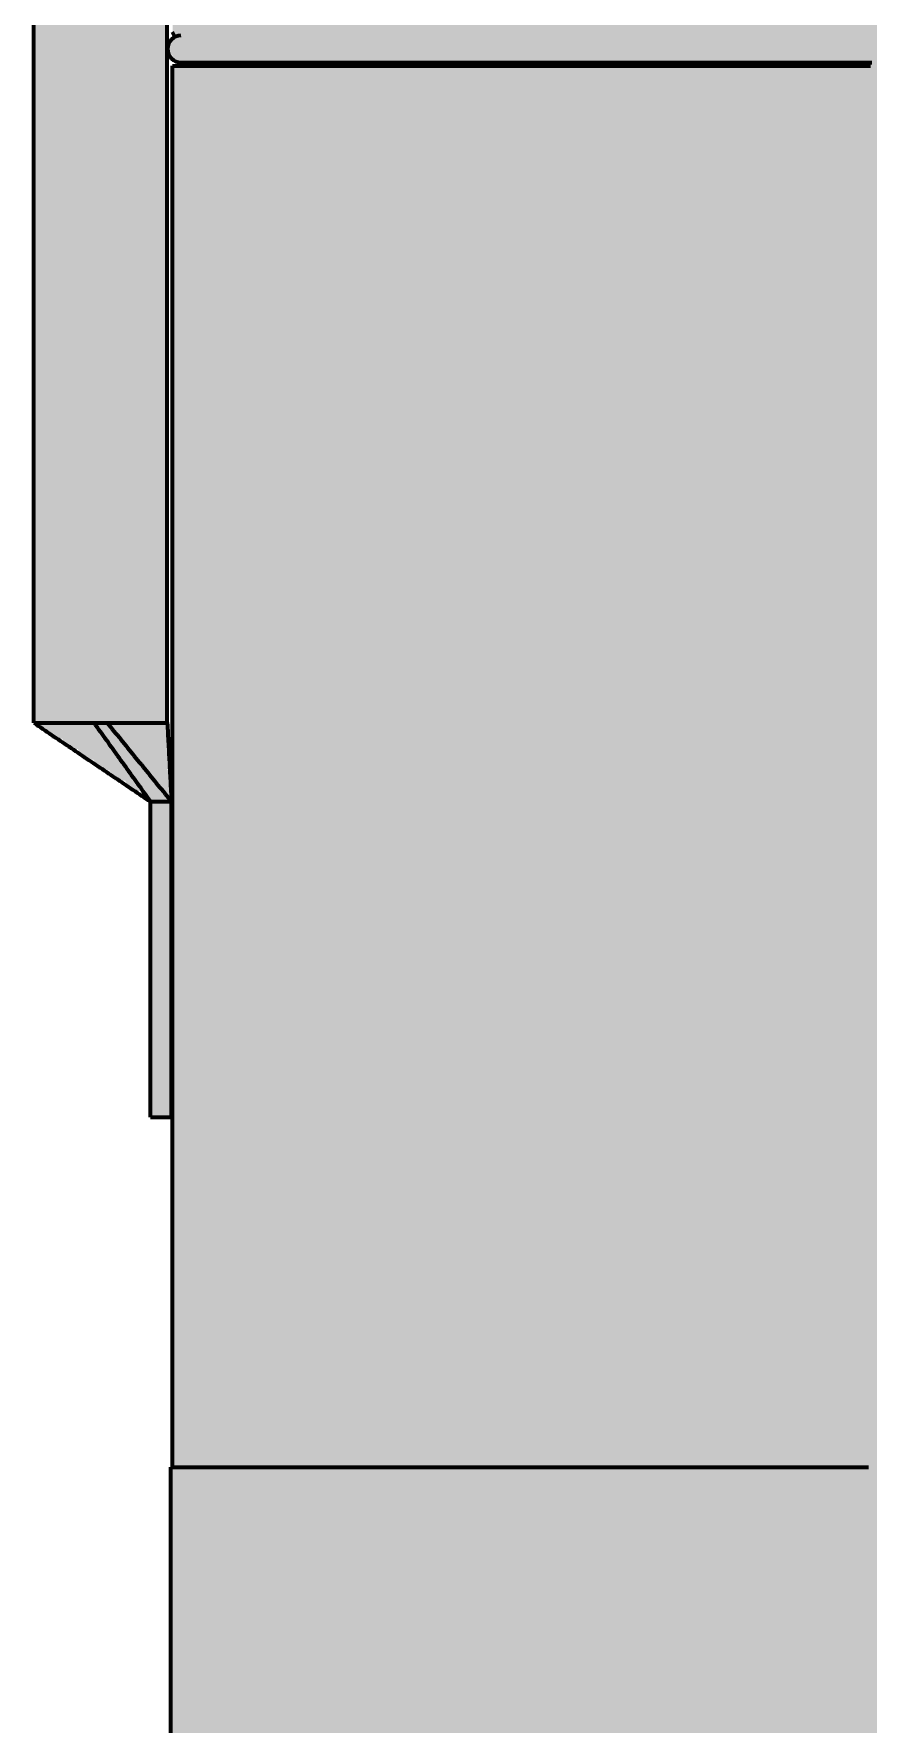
# Model space of a CAD drawing. Header units: millimetres. Extents: x 0 to 2382, y 0 to 420.
# Drawn here: x 2159.36 to 2175.24, y 274.95 to 307.11 of the extents above; entities that cross this region are included whole.
import ezdxf

# ---------------------------------------------------------------- set-up
doc = ezdxf.new("R2010")
doc.units = ezdxf.units.MM
doc.layers.add('01-VISIBLE', color=7, linetype='CONTINUOUS', lineweight=70)
doc.layers.add('13-GRAFICA', color=30, linetype='CONTINUOUS', lineweight=18)

msp = doc.modelspace()

# ---------------------------------------------------------------- hatches: boundary and pattern name
at = {"layer": '13-GRAFICA', "true_color": 0xb21820}
h = msp.add_hatch(color=7, dxfattribs=at)
h.dxf.hatch_style = 1
h.paths.add_polyline_path([(2159.4, 293.9), (2159.4, 335.8), (2159.5, 335.8), (2159.5, 336.5), (2159.6, 336.5), (2159.6, 337.3), (2159.7, 337.3), (2159.7, 337.6), (2159.8, 337.6), (2159.9, 338.1), (2160, 338.1), (2160, 338.3), (2160.1, 338.3), (2160.1, 338.6), (2160.2, 338.6), (2160.2, 338.8), (2160.3, 338.8), (2160.3, 339), (2160.4, 339), (2160.5, 339.5), (2160.6, 339.5), (2160.7, 339.8), (2161, 340), (2161, 340.2), (2161.2, 340.3), (2161.2, 340.5), (2161.5, 340.7), (2161.5, 340.9), (2161.7, 341), (2161.7, 341.2), (2161.8, 341.2), (2162.1, 341.6), (2162.3, 341.6), (2162.9, 342.3), (2163.1, 342.3), (2163.6, 342.9), (2164.2, 343.1), (2164.3, 343.3), (2164.5, 343.3), (2164.5, 343.4), (2164.7, 343.4), (2164.7, 343.5), (2165.3, 343.7), (2165.4, 343.9), (2165.6, 343.9), (2165.6, 344), (2165.8, 344), (2165.8, 344.1), (2166.2, 344.1), (2166.2, 344.2), (2166.5, 344.2), (2166.5, 344.3), (2166.8, 344.3), (2166.8, 344.4), (2167.1, 344.4), (2167.1, 344.5), (2167.5, 344.5), (2167.5, 344.6), (2167.8, 344.6), (2167.8, 344.7), (2168.1, 344.7), (2168.1, 344.8), (2169.1, 344.8), (2169.1, 344.9), (2170.1, 344.9), (2170.1, 345), (2185.9, 345), (2185.9, 344.9), (2187.9, 344.8), (2187.9, 344.7), (2188.2, 344.7), (2188.2, 344.6), (2188.5, 344.6), (2188.5, 344.5), (2188.9, 344.5), (2188.9, 344.4), (2189.2, 344.4), (2189.2, 344.3), (2189.5, 344.3), (2189.5, 344.2), (2189.8, 344.2), (2189.8, 344.1), (2190.2, 344.1), (2190.2, 344), (2190.6, 343.9), (2190.7, 343.7), (2190.9, 343.7), (2190.9, 343.6), (2191.1, 343.6), (2191.1, 343.5), (2191.7, 343.3), (2191.8, 343.1), (2192.4, 342.9), (2192.9, 342.3), (2193.1, 342.3), (2193.7, 341.6), (2193.9, 341.6), (2193.9, 341.5), (2194.3, 341.2), (2194.3, 341), (2194.5, 340.9), (2194.5, 340.7), (2194.8, 340.5), (2194.8, 340.3), (2195, 340.2), (2195, 340), (2195.1, 340), (2195.1, 339.9), (2195.3, 339.8), (2195.3, 339.6), (2195.5, 339.5), (2195.6, 339), (2195.7, 339), (2195.7, 338.8), (2195.8, 338.8), (2195.8, 338.6), (2195.9, 338.6), (2195.9, 338.3), (2196, 338.3), (2196.1, 337.8), (2196.2, 337.8), (2196.3, 337.3), (2196.4, 337.3), (2196.4, 336.5), (2196.5, 336.5), (2196.5, 335.8), (2196.6, 335.8), (2196.6, 293.9), (2196.4, 293.9), (2196.3, 293.7), (2196.1, 293.7), (2196, 293.5), (2195.8, 293.5), (2195.7, 293.3), (2195.5, 293.3), (2195.4, 293.1), (2195.2, 293.1), (2195.1, 292.9), (2194.9, 292.9), (2194.8, 292.7), (2194.6, 292.7), (2194.6, 292.6), (2194.4, 292.5), (2194.4, 286.5), (2194, 286.5), (2194, 293.1), (2194.1, 293.1), (2194.1, 335.5), (2194, 335.5), (2193.9, 336.8), (2193.8, 336.8), (2193.8, 337), (2193.7, 337), (2193.7, 337.3), (2193.6, 337.3), (2193.6, 337.5), (2193.5, 337.5), (2193.5, 337.8), (2193.4, 337.8), (2193.2, 338.4), (2193, 338.5), (2193, 338.7), (2192.9, 338.7), (2192.9, 338.8), (2192.7, 338.9), (2192.7, 339.1), (2192.4, 339.3), (2192.4, 339.5), (2192.3, 339.5), (2191.8, 340.1), (2191.6, 340.1), (2191.1, 340.7), (2190.9, 340.7), (2190.8, 340.9), (2190.6, 340.9), (2190.6, 341), (2190, 341.2), (2189.9, 341.4), (2189.7, 341.4), (2189.7, 341.5), (2189.5, 341.5), (2189.5, 341.6), (2189.3, 341.6), (2189.3, 341.7), (2189.1, 341.7), (2189.1, 341.8), (2188.7, 341.8), (2188.7, 341.9), (2188.4, 341.9), (2188.4, 342), (2188.1, 342), (2188.1, 342.1), (2187.7, 342.1), (2187.7, 342.2), (2187.4, 342.2), (2187.4, 342.3), (2185.5, 342.4), (2185.5, 342.5), (2170.5, 342.5), (2170.5, 342.4), (2168.6, 342.3), (2168.6, 342.2), (2167.9, 342.1), (2167.9, 342), (2167.6, 342), (2167.6, 341.9), (2167.3, 341.9), (2167.3, 341.8), (2166.9, 341.8), (2166.9, 341.7), (2166.7, 341.7), (2166.7, 341.6), (2166.1, 341.4), (2166, 341.2), (2165.8, 341.2), (2165.8, 341.1), (2165.2, 340.9), (2165.2, 340.8), (2164.9, 340.7), (2164.4, 340.1), (2164.2, 340.1), (2164.2, 340), (2163.6, 339.5), (2163.6, 339.3), (2163.3, 339.1), (2163.3, 338.9), (2163, 338.7), (2163, 338.5), (2162.8, 338.4), (2162.8, 338.2), (2162.7, 338.2), (2162.7, 338), (2162.6, 338), (2162.6, 337.8), (2162.5, 337.8), (2162.5, 337.5), (2162.4, 337.5), (2162.4, 337.3), (2162.3, 337.3), (2162.3, 337), (2162.2, 337), (2162.2, 336.8), (2162.1, 336.8), (2162, 335.5), (2161.9, 335.5), (2161.9, 293.1), (2162, 293.1), (2162, 286.5), (2161.6, 286.5), (2161.6, 292.5), (2161.5, 292.5), (2161.4, 292.7), (2161.2, 292.7), (2161.1, 292.9), (2160.9, 292.9), (2160.8, 293.1), (2160.6, 293.1), (2160.5, 293.3), (2160.3, 293.3), (2160.2, 293.5), (2160, 293.5), (2159.9, 293.7), (2159.7, 293.7), (2159.6, 293.9)])
h = msp.add_hatch(color=7, dxfattribs=at)
h.dxf.hatch_style = 1
h.paths.add_polyline_path([(2162.1, 307.5), (2162.2, 307.5), (2162.2, 307.8), (2162.3, 307.8), (2162.3, 308), (2162.4, 308), (2162.4, 308.3), (2162.5, 308.3), (2162.5, 308.5), (2162.6, 308.5), (2162.6, 308.8), (2162.7, 308.8), (2162.7, 309.1), (2162.8, 309.1), (2162.8, 309.3), (2162.9, 309.3), (2162.9, 309.6), (2163, 309.6), (2163.1, 310), (2163.3, 310.1), (2163.3, 310.3), (2163.5, 310.4), (2163.5, 310.6), (2163.7, 310.7), (2163.7, 310.9), (2163.9, 311), (2163.9, 311.2), (2164.1, 311.3), (2164.1, 311.5), (2164.3, 311.6), (2164.3, 311.8), (2164.5, 311.9), (2164.5, 312.1), (2164.8, 312.2), (2165, 312.5), (2165.2, 312.5), (2165.5, 312.9), (2165.7, 312.9), (2166, 313.3), (2166.2, 313.3), (2166.4, 313.6), (2166.6, 313.6), (2166.9, 314), (2167.1, 314), (2167.4, 314.4), (2167.6, 314.4), (2167.6, 314.5), (2167.8, 314.5), (2167.8, 314.6), (2168.1, 314.6), (2168.1, 314.7), (2168.3, 314.7), (2168.3, 314.8), (2168.6, 314.8), (2168.6, 314.9), (2168.8, 314.9), (2168.8, 315), (2169.1, 315), (2169.1, 315.1), (2169.3, 315.1), (2169.3, 315.2), (2169.6, 315.2), (2169.6, 315.3), (2169.8, 315.3), (2169.8, 315.4), (2170.1, 315.4), (2170.1, 315.5), (2170.3, 315.5), (2170.3, 315.6), (2170.6, 315.6), (2170.6, 315.7), (2171.1, 315.8), (2171.1, 315.9), (2171.3, 315.9), (2171.3, 316), (2171.6, 316), (2171.6, 316.1), (2171.8, 316.1), (2171.8, 316.2), (2172.5, 316.3), (2172.5, 316.4), (2173, 316.4), (2173, 316.5), (2174.1, 316.5), (2174.1, 316.6), (2175.2, 316.6), (2175.2, 316.5), (2177.7, 316.5), (2177.7, 316.6), (2181.6, 316.5), (2181.6, 316.6), (2182.4, 316.6), (2182.4, 316.5), (2182.5, 316.5), (2182.5, 316.6), (2182.7, 316.6), (2182.7, 316.5), (2183.1, 316.5), (2183.1, 316.4), (2184.1, 316.3), (2184.1, 316.2), (2184.4, 316.2), (2184.4, 316.1), (2184.7, 316.1), (2184.7, 316), (2185.1, 316), (2185.1, 315.9), (2185.4, 315.9), (2185.4, 315.8), (2186.3, 315.6), (2186.3, 315.5), (2186.5, 315.5), (2186.5, 315.4), (2186.8, 315.4), (2186.8, 315.3), (2187, 315.3), (2187, 315.2), (2187.2, 315.2), (2187.2, 315.1), (2187.4, 315.1), (2187.4, 315), (2187.6, 315), (2187.6, 314.9), (2187.9, 314.9), (2187.9, 314.8), (2188.1, 314.8), (2188.1, 314.7), (2188.3, 314.7), (2188.3, 314.6), (2188.9, 314.4), (2189, 314.2), (2189.2, 314.2), (2189.3, 314), (2189.7, 313.9), (2189.8, 313.7), (2190, 313.7), (2190.1, 313.5), (2190.3, 313.5), (2190.5, 313.2), (2190.7, 313.2), (2191.5, 312.3), (2191.7, 312.3), (2191.7, 312.2), (2192, 312), (2192, 311.8), (2192.4, 311.5), (2192.4, 311.3), (2192.7, 311.1), (2192.7, 310.9), (2192.9, 310.8), (2193, 310.4), (2193.2, 310.3), (2193.2, 310.1), (2193.3, 310.1), (2193.3, 309.9), (2193.4, 309.9), (2193.4, 309.7), (2193.5, 309.7), (2193.5, 309.4), (2193.6, 309.4), (2193.8, 308.5), (2193.9, 308.5), (2194, 307), (2162, 307), (2162, 307.3), (2162.1, 307.3)])
h = msp.add_hatch(color=7, dxfattribs=at)
h.dxf.hatch_style = 1
h.paths.add_polyline_path([(2194, 306.6), (2162, 306.6), (2162, 306.7), (2161.9, 306.7), (2161.9, 307), (2194.1, 307), (2194.1, 306.7), (2194, 306.7)])
h = msp.add_hatch(color=7, dxfattribs=at)
h.dxf.hatch_style = 1
h.paths.add_polyline_path([(2162.1, 306.5), (2162.1, 279.8), (2162.1, 259.2), (2162.1, 258.9), (2162.1, 253.4), (2162.1, 248.1), (2162, 248.1), (2162, 306.5)])
h = msp.add_hatch(color=7, dxfattribs=at)
h.dxf.hatch_style = 1
h.paths.add_polyline_path([(2162.4, 306.5), (2162.4, 279.8), (2162.1, 279.8), (2162.1, 306.5)])
h = msp.add_hatch(color=7, dxfattribs=at)
h.dxf.hatch_style = 1
h.paths.add_polyline_path([(2193.7, 306.6), (2193.7, 306.5), (2162.3, 306.5), (2162.3, 306.6)])
h = msp.add_hatch(color=7, dxfattribs=at)
h.dxf.hatch_style = 1
h.paths.add_polyline_path([(2162.5, 306.5), (2162.5, 279.8), (2162.4, 279.8), (2162.4, 306.5)])
h = msp.add_hatch(color=7, dxfattribs=at)
h.dxf.hatch_style = 1
h.paths.add_polyline_path([(2169.5, 306.5), (2169.5, 279.8), (2162.5, 279.8), (2162.5, 306.5)])
h = msp.add_hatch(color=7, dxfattribs=at)
h.dxf.hatch_style = 1
h.paths.add_polyline_path([(2186.5, 306.5), (2186.5, 279.8), (2178.2, 279.8), (2178.2, 306.4), (2177.8, 306.4), (2177.8, 279.8), (2169.5, 279.8), (2169.5, 306.5)])
at = {"layer": '13-GRAFICA', "true_color": 0xffffff}
h = msp.add_hatch(color=7, dxfattribs=at)
h.dxf.hatch_style = 1
h.paths.add_polyline_path([(2162.1, 259.2), (2162.1, 279.8), (2193.9, 279.8), (2193.9, 259.2)])
at = {"layer": '13-GRAFICA', "true_color": 0xc81e2d}
h = msp.add_hatch(color=7, dxfattribs=at)
h.dxf.hatch_style = 1
h.paths.add_polyline_path([(2164.961, 279.629), (2164.961, 279.345), (2164.73, 279.345), (2164.508, 279.345), (2164.293, 279.345), (2164.087, 279.345), (2163.89, 279.345), (2163.701, 279.345), (2163.521, 279.345), (2163.35, 279.345), (2163.188, 279.345), (2163.035, 279.345), (2162.891, 279.345), (2162.757, 279.345), (2162.631, 279.345), (2162.516, 279.345), (2162.41, 279.345), (2162.313, 279.345), (2162.226, 279.345), (2162.149, 279.345), (2162.1, 279.345), (2162.1, 279.8), (2164.961, 279.8)])
h = msp.add_hatch(color=7, dxfattribs=at)
h.dxf.hatch_style = 1
h.paths.add_polyline_path([(2191.039, 279.55), (2191.039, 279.188), (2191.039, 278.826), (2191.039, 278.464), (2191.039, 278.101), (2191.039, 277.739), (2191.039, 277.377), (2191.039, 277.015), (2190.8, 277.015), (2190.553, 277.015), (2190.298, 277.015), (2190.036, 277.015), (2189.767, 277.015), (2189.49, 277.015), (2189.206, 277.015), (2188.916, 277.015), (2188.618, 277.015), (2188.314, 277.015), (2188.004, 277.015), (2187.687, 277.015), (2187.365, 277.015), (2187.037, 277.015), (2186.703, 277.015), (2186.364, 277.015), (2186.02, 277.015), (2185.671, 277.015), (2185.317, 277.015), (2184.958, 277.015), (2184.596, 277.015), (2184.229, 277.015), (2183.859, 277.015), (2183.484, 277.015), (2183.107, 277.015), (2182.726, 277.015), (2182.343, 277.015), (2181.956, 277.015), (2181.568, 277.015), (2181.177, 277.015), (2180.784, 277.015), (2180.39, 277.015), (2179.994, 277.015), (2179.596, 277.015), (2179.198, 277.015), (2178.799, 277.015), (2178.4, 277.015), (2178, 277.015), (2177.6, 277.015), (2177.201, 277.015), (2176.802, 277.015), (2176.404, 277.015), (2176.006, 277.015), (2175.61, 277.015), (2175.216, 277.015), (2174.823, 277.015), (2174.432, 277.015), (2174.044, 277.015), (2173.657, 277.015), (2173.274, 277.015), (2172.893, 277.015), (2172.516, 277.015), (2172.141, 277.015), (2171.771, 277.015), (2171.404, 277.015), (2171.042, 277.015), (2170.683, 277.015), (2170.329, 277.015), (2169.98, 277.015), (2169.636, 277.015), (2169.297, 277.015), (2168.963, 277.015), (2168.635, 277.015), (2168.313, 277.015), (2167.996, 277.015), (2167.686, 277.015), (2167.382, 277.015), (2167.084, 277.015), (2166.794, 277.015), (2166.51, 277.015), (2166.233, 277.015), (2165.964, 277.015), (2165.702, 277.015), (2165.447, 277.015), (2165.2, 277.015), (2164.961, 277.015), (2164.961, 277.377), (2164.961, 277.739), (2164.961, 278.101), (2164.961, 278.464), (2164.961, 278.826), (2164.961, 279.188), (2164.961, 279.55), (2164.961, 279.8), (2191.039, 279.8)])
at = {"layer": '13-GRAFICA', "true_color": 0xffd200}
h = msp.add_hatch(color=7, dxfattribs=at)
h.dxf.hatch_style = 1
h.paths.add_polyline_path([(2190.8, 276.287), (2190.553, 276.287), (2190.298, 276.287), (2190.036, 276.287), (2189.767, 276.287), (2189.49, 276.287), (2189.206, 276.287), (2188.916, 276.287), (2188.618, 276.287), (2188.314, 276.287), (2188.004, 276.287), (2187.687, 276.287), (2187.365, 276.287), (2187.037, 276.287), (2186.703, 276.287), (2186.364, 276.287), (2186.02, 276.287), (2185.671, 276.287), (2185.317, 276.287), (2184.958, 276.287), (2184.596, 276.287), (2184.229, 276.287), (2183.859, 276.287), (2183.484, 276.287), (2183.107, 276.287), (2182.726, 276.287), (2182.343, 276.287), (2181.956, 276.287), (2181.568, 276.287), (2181.177, 276.287), (2180.784, 276.287), (2180.39, 276.287), (2179.994, 276.287), (2179.596, 276.287), (2179.198, 276.287), (2178.799, 276.287), (2178.4, 276.287), (2178, 276.287), (2177.6, 276.287), (2177.201, 276.287), (2176.802, 276.287), (2176.404, 276.287), (2176.006, 276.287), (2175.61, 276.287), (2175.216, 276.287), (2174.823, 276.287), (2174.432, 276.287), (2174.044, 276.287), (2173.657, 276.287), (2173.274, 276.287), (2172.893, 276.287), (2172.516, 276.287), (2172.141, 276.287), (2171.771, 276.287), (2171.404, 276.287), (2171.042, 276.287), (2170.683, 276.287), (2170.329, 276.287), (2169.98, 276.287), (2169.636, 276.287), (2169.297, 276.287), (2168.963, 276.287), (2168.635, 276.287), (2168.313, 276.287), (2167.996, 276.287), (2167.686, 276.287), (2167.382, 276.287), (2167.084, 276.287), (2166.794, 276.287), (2166.51, 276.287), (2166.233, 276.287), (2165.964, 276.287), (2165.702, 276.287), (2165.447, 276.287), (2165.2, 276.287), (2164.961, 276.287), (2164.961, 276.651), (2164.961, 277.015), (2165.2, 277.015), (2165.447, 277.015), (2165.702, 277.015), (2165.964, 277.015), (2166.233, 277.015), (2166.51, 277.015), (2166.794, 277.015), (2167.084, 277.015), (2167.382, 277.015), (2167.686, 277.015), (2167.996, 277.015), (2168.313, 277.015), (2168.635, 277.015), (2168.963, 277.015), (2169.297, 277.015), (2169.636, 277.015), (2169.98, 277.015), (2170.329, 277.015), (2170.683, 277.015), (2171.042, 277.015), (2171.404, 277.015), (2171.771, 277.015), (2172.141, 277.015), (2172.516, 277.015), (2172.893, 277.015), (2173.274, 277.015), (2173.657, 277.015), (2174.044, 277.015), (2174.432, 277.015), (2174.823, 277.015), (2175.216, 277.015), (2175.61, 277.015), (2176.006, 277.015), (2176.404, 277.015), (2176.802, 277.015), (2177.201, 277.015), (2177.6, 277.015), (2178, 277.015), (2178.4, 277.015), (2178.799, 277.015), (2179.198, 277.015), (2179.596, 277.015), (2179.994, 277.015), (2180.39, 277.015), (2180.784, 277.015), (2181.177, 277.015), (2181.568, 277.015), (2181.956, 277.015), (2182.343, 277.015), (2182.726, 277.015), (2183.107, 277.015), (2183.484, 277.015), (2183.859, 277.015), (2184.229, 277.015), (2184.596, 277.015), (2184.958, 277.015), (2185.317, 277.015), (2185.671, 277.015), (2186.02, 277.015), (2186.364, 277.015), (2186.703, 277.015), (2187.037, 277.015), (2187.365, 277.015), (2187.687, 277.015), (2188.004, 277.015), (2188.314, 277.015), (2188.618, 277.015), (2188.916, 277.015), (2189.206, 277.015), (2189.49, 277.015), (2189.767, 277.015), (2190.036, 277.015), (2190.298, 277.015), (2190.553, 277.015), (2190.8, 277.015), (2191.039, 277.015), (2191.039, 276.651), (2191.039, 276.287)])

# ---------------------------------------------------------------- linework, layer by layer
at = {"layer": '01-VISIBLE'}
for p, q in [((2159.36, 294), (2159.36, 325.462)), ((2161.9, 294), (2161.9, 325.462)), ((2162.046, 307.049), (2162, 307.14)), ((2162, 279.84), (2162, 306.5)), ((2162.32, 306.5), (2162.288, 306.564)), ((2161.58, 292.5), (2161.98, 292.5)), ((2161.58, 286.5), (2161.58, 292.5)), ((2161.98, 286.5), (2161.98, 292.5)), ((2161.58, 286.5), (2161.98, 286.5)), ((2161.97, 259.16), (2161.97, 279.84))]:
    msp.add_line(p, q, dxfattribs=at)
for points in [[(2162.16, 307.076), (2162.11, 307.071), (2162.062, 307.057), (2162.018, 307.033), (2161.979, 307.001), (2161.947, 306.962), (2161.923, 306.918), (2161.909, 306.87), (2161.904, 306.82)], [(2161.904, 306.82), (2161.909, 306.77), (2161.923, 306.722), (2161.947, 306.678), (2161.979, 306.639), (2162.018, 306.607), (2162.062, 306.583), (2162.11, 306.569), (2162.16, 306.564)], [(2162, 306.5), (2162.08, 306.5), (2162.16, 306.5), (2162.24, 306.5), (2162.32, 306.5), (2162.4, 306.5), (2162.48, 306.5), (2162.56, 306.5), (2162.64, 306.5), (2162.72, 306.5), (2162.8, 306.5), (2162.88, 306.5), (2162.96, 306.5), (2163.04, 306.5), (2163.12, 306.5), (2163.2, 306.5), (2163.28, 306.5), (2163.36, 306.5), (2163.44, 306.5), (2163.52, 306.5), (2163.6, 306.5), (2163.68, 306.5), (2163.76, 306.5), (2163.84, 306.5), (2163.92, 306.5), (2164, 306.5), (2164.08, 306.5), (2164.16, 306.5), (2164.24, 306.5), (2164.32, 306.5), (2164.4, 306.5), (2164.48, 306.5), (2164.56, 306.5), (2164.64, 306.5), (2164.72, 306.5), (2164.8, 306.5), (2164.88, 306.5), (2164.96, 306.5), (2165.04, 306.5), (2165.12, 306.5), (2165.2, 306.5), (2165.28, 306.5), (2165.36, 306.5), (2165.44, 306.5), (2165.52, 306.5), (2165.6, 306.5), (2165.68, 306.5), (2165.76, 306.5), (2165.84, 306.5), (2165.92, 306.5), (2166, 306.5), (2166.08, 306.5), (2166.16, 306.5), (2166.24, 306.5), (2166.32, 306.5), (2166.4, 306.5), (2166.48, 306.5), (2166.56, 306.5), (2166.64, 306.5), (2166.72, 306.5), (2166.8, 306.5), (2166.88, 306.5), (2166.96, 306.5), (2167.04, 306.5), (2167.12, 306.5), (2167.2, 306.5), (2167.28, 306.5), (2167.36, 306.5), (2167.44, 306.5), (2167.52, 306.5), (2167.6, 306.5), (2167.68, 306.5), (2167.76, 306.5), (2167.84, 306.5), (2167.92, 306.5), (2168, 306.5), (2168.08, 306.5), (2168.16, 306.5), (2168.24, 306.5), (2168.32, 306.5), (2168.4, 306.5), (2168.48, 306.5), (2168.56, 306.5), (2168.64, 306.5), (2168.72, 306.5), (2168.8, 306.5), (2168.88, 306.5), (2168.96, 306.5), (2169.04, 306.5), (2169.12, 306.5), (2169.2, 306.5), (2169.28, 306.5), (2169.36, 306.5), (2169.44, 306.5), (2169.52, 306.5), (2169.6, 306.5), (2169.68, 306.5), (2169.76, 306.5), (2169.84, 306.5), (2169.92, 306.5), (2170, 306.5), (2170.08, 306.5), (2170.16, 306.5), (2170.24, 306.5), (2170.32, 306.5), (2170.4, 306.5), (2170.48, 306.5), (2170.56, 306.5), (2170.64, 306.5), (2170.72, 306.5), (2170.8, 306.5), (2170.88, 306.5), (2170.96, 306.5), (2171.04, 306.5), (2171.12, 306.5), (2171.2, 306.5), (2171.28, 306.5), (2171.36, 306.5), (2171.44, 306.5), (2171.52, 306.5), (2171.6, 306.5), (2171.68, 306.5), (2171.76, 306.5), (2171.84, 306.5), (2171.92, 306.5), (2172, 306.5), (2172.08, 306.5), (2172.16, 306.5), (2172.24, 306.5), (2172.32, 306.5), (2172.4, 306.5), (2172.48, 306.5), (2172.56, 306.5), (2172.64, 306.5), (2172.72, 306.5), (2172.8, 306.5), (2172.88, 306.5), (2172.96, 306.5), (2173.04, 306.5), (2173.12, 306.5), (2173.2, 306.5), (2173.28, 306.5), (2173.36, 306.5), (2173.44, 306.5), (2173.52, 306.5), (2173.6, 306.5), (2173.68, 306.5), (2173.76, 306.5), (2173.84, 306.5), (2173.92, 306.5), (2174, 306.5), (2174.08, 306.5), (2174.16, 306.5), (2174.24, 306.5), (2174.32, 306.5), (2174.4, 306.5), (2174.48, 306.5), (2174.56, 306.5), (2174.64, 306.5), (2174.72, 306.5), (2174.8, 306.5), (2174.88, 306.5), (2174.96, 306.5), (2175.04, 306.5), (2175.12, 306.5), (2175.2, 306.5), (2175.28, 306.5)], [(2162.16, 306.564), (2162.239, 306.564), (2162.318, 306.564), (2162.398, 306.564), (2162.477, 306.564), (2162.556, 306.564), (2162.635, 306.564), (2162.714, 306.564), (2162.794, 306.564), (2162.873, 306.564), (2162.952, 306.564), (2163.031, 306.564), (2163.11, 306.564), (2163.19, 306.564), (2163.269, 306.564), (2163.348, 306.564), (2163.427, 306.564), (2163.506, 306.564), (2163.586, 306.564), (2163.665, 306.564), (2163.744, 306.564), (2163.823, 306.564), (2163.902, 306.564), (2163.982, 306.564), (2164.061, 306.564), (2164.14, 306.564), (2164.219, 306.564), (2164.298, 306.564), (2164.378, 306.564), (2164.457, 306.564), (2164.536, 306.564), (2164.615, 306.564), (2164.694, 306.564), (2164.774, 306.564), (2164.853, 306.564), (2164.932, 306.564), (2165.011, 306.564), (2165.09, 306.564), (2165.17, 306.564), (2165.249, 306.564), (2165.328, 306.564), (2165.407, 306.564), (2165.486, 306.564), (2165.566, 306.564), (2165.645, 306.564), (2165.724, 306.564), (2165.803, 306.564), (2165.882, 306.564), (2165.962, 306.564), (2166.041, 306.564), (2166.12, 306.564), (2166.199, 306.564), (2166.278, 306.564), (2166.358, 306.564), (2166.437, 306.564), (2166.516, 306.564), (2166.595, 306.564), (2166.674, 306.564), (2166.754, 306.564), (2166.833, 306.564), (2166.912, 306.564), (2166.991, 306.564), (2167.07, 306.564), (2167.15, 306.564), (2167.229, 306.564), (2167.308, 306.564), (2167.387, 306.564), (2167.466, 306.564), (2167.546, 306.564), (2167.625, 306.564), (2167.704, 306.564), (2167.783, 306.564), (2167.862, 306.564), (2167.942, 306.564), (2168.021, 306.564), (2168.1, 306.564), (2168.179, 306.564), (2168.258, 306.564), (2168.338, 306.564), (2168.417, 306.564), (2168.496, 306.564), (2168.575, 306.564), (2168.654, 306.564), (2168.734, 306.564), (2168.813, 306.564), (2168.892, 306.564), (2168.971, 306.564), (2169.05, 306.564), (2169.13, 306.564), (2169.209, 306.564), (2169.288, 306.564), (2169.367, 306.564), (2169.446, 306.564), (2169.526, 306.564), (2169.605, 306.564), (2169.684, 306.564), (2169.763, 306.564), (2169.842, 306.564), (2169.922, 306.564), (2170.001, 306.564), (2170.08, 306.564), (2170.159, 306.564), (2170.238, 306.564), (2170.318, 306.564), (2170.397, 306.564), (2170.476, 306.564), (2170.555, 306.564), (2170.634, 306.564), (2170.714, 306.564), (2170.793, 306.564), (2170.872, 306.564), (2170.951, 306.564), (2171.03, 306.564), (2171.11, 306.564), (2171.189, 306.564), (2171.268, 306.564), (2171.347, 306.564), (2171.426, 306.564), (2171.506, 306.564), (2171.585, 306.564), (2171.664, 306.564), (2171.743, 306.564), (2171.822, 306.564), (2171.902, 306.564), (2171.981, 306.564), (2172.06, 306.564), (2172.139, 306.564), (2172.218, 306.564), (2172.298, 306.564), (2172.377, 306.564), (2172.456, 306.564), (2172.535, 306.564), (2172.614, 306.564), (2172.694, 306.564), (2172.773, 306.564), (2172.852, 306.564), (2172.931, 306.564), (2173.01, 306.564), (2173.09, 306.564), (2173.169, 306.564), (2173.248, 306.564), (2173.327, 306.564), (2173.406, 306.564), (2173.486, 306.564), (2173.565, 306.564), (2173.644, 306.564), (2173.723, 306.564), (2173.802, 306.564), (2173.882, 306.564), (2173.961, 306.564), (2174.04, 306.564), (2174.119, 306.564), (2174.198, 306.564), (2174.278, 306.564), (2174.357, 306.564), (2174.436, 306.564), (2174.515, 306.564), (2174.594, 306.564), (2174.674, 306.564), (2174.753, 306.564), (2174.832, 306.564), (2174.911, 306.564), (2174.99, 306.564), (2175.07, 306.564), (2175.149, 306.564), (2175.228, 306.564), (2175.307, 306.564)], [(2159.36, 294), (2159.412, 294), (2159.464, 294), (2159.516, 294), (2159.568, 294), (2159.62, 294), (2159.672, 294), (2159.724, 294), (2159.776, 294), (2159.828, 294), (2159.88, 294), (2159.932, 294), (2159.984, 294), (2160.036, 294), (2160.088, 294), (2160.14, 294), (2160.192, 294), (2160.244, 294), (2160.296, 294), (2160.348, 294), (2160.4, 294), (2160.452, 294), (2160.504, 294)], [(2159.36, 294), (2159.402, 293.972), (2159.444, 293.943), (2159.486, 293.915), (2159.528, 293.887), (2159.569, 293.858), (2159.611, 293.83), (2159.653, 293.802), (2159.695, 293.774), (2159.737, 293.745), (2159.779, 293.717), (2159.821, 293.689), (2159.863, 293.66), (2159.905, 293.632), (2159.946, 293.604), (2159.988, 293.575), (2160.03, 293.547), (2160.072, 293.519), (2160.114, 293.491), (2160.156, 293.462), (2160.198, 293.434), (2160.24, 293.406), (2160.282, 293.377), (2160.323, 293.349), (2160.365, 293.321), (2160.407, 293.292), (2160.449, 293.264), (2160.491, 293.236), (2160.533, 293.208), (2160.575, 293.179), (2160.617, 293.151), (2160.658, 293.123), (2160.7, 293.094), (2160.742, 293.066), (2160.784, 293.038), (2160.826, 293.009), (2160.868, 292.981), (2160.91, 292.953), (2160.952, 292.925), (2160.994, 292.896), (2161.035, 292.868), (2161.077, 292.84), (2161.119, 292.811), (2161.161, 292.783), (2161.203, 292.755), (2161.245, 292.726), (2161.287, 292.698), (2161.329, 292.67), (2161.371, 292.642), (2161.412, 292.613), (2161.454, 292.585), (2161.496, 292.557), (2161.538, 292.528), (2161.58, 292.5)], [(2160.504, 294), (2160.546, 294), (2160.588, 294), (2160.63, 294), (2160.672, 294), (2160.714, 294), (2160.756, 294)], [(2160.504, 294), (2160.534, 293.958), (2160.563, 293.917), (2160.593, 293.875), (2160.623, 293.833), (2160.653, 293.792), (2160.683, 293.75), (2160.713, 293.708), (2160.743, 293.667), (2160.773, 293.625), (2160.803, 293.583), (2160.833, 293.542), (2160.862, 293.5), (2160.892, 293.458), (2160.922, 293.417), (2160.952, 293.375), (2160.982, 293.333), (2161.012, 293.292), (2161.042, 293.25), (2161.072, 293.208), (2161.102, 293.167), (2161.132, 293.125), (2161.161, 293.083), (2161.191, 293.042), (2161.221, 293), (2161.251, 292.958), (2161.281, 292.917), (2161.311, 292.875), (2161.341, 292.833), (2161.371, 292.792), (2161.401, 292.75), (2161.431, 292.708), (2161.46, 292.667), (2161.49, 292.625), (2161.52, 292.583), (2161.55, 292.542), (2161.58, 292.5)], [(2160.756, 294), (2160.808, 294), (2160.86, 294), (2160.912, 294), (2160.964, 294), (2161.016, 294), (2161.068, 294), (2161.12, 294), (2161.172, 294), (2161.224, 294), (2161.276, 294), (2161.328, 294), (2161.38, 294), (2161.432, 294), (2161.484, 294), (2161.536, 294), (2161.588, 294), (2161.64, 294), (2161.692, 294), (2161.744, 294), (2161.796, 294), (2161.848, 294), (2161.9, 294)], [(2160.756, 294), (2160.789, 293.961), (2160.821, 293.921), (2160.853, 293.882), (2160.885, 293.842), (2160.917, 293.803), (2160.95, 293.763), (2160.982, 293.724), (2161.014, 293.684), (2161.046, 293.645), (2161.078, 293.605), (2161.111, 293.566), (2161.143, 293.526), (2161.175, 293.487), (2161.207, 293.447), (2161.239, 293.408), (2161.272, 293.368), (2161.304, 293.329), (2161.336, 293.289), (2161.368, 293.25), (2161.4, 293.211), (2161.433, 293.171), (2161.465, 293.132), (2161.497, 293.092), (2161.529, 293.053), (2161.561, 293.013), (2161.594, 292.974), (2161.626, 292.934), (2161.658, 292.895), (2161.69, 292.855), (2161.722, 292.816), (2161.755, 292.776), (2161.787, 292.737), (2161.819, 292.697), (2161.851, 292.658), (2161.883, 292.618), (2161.916, 292.579), (2161.948, 292.539), (2161.98, 292.5)], [(2161.9, 294), (2161.903, 293.95), (2161.905, 293.9), (2161.908, 293.85), (2161.911, 293.8), (2161.913, 293.75), (2161.916, 293.7), (2161.919, 293.65), (2161.921, 293.6), (2161.924, 293.55), (2161.927, 293.5), (2161.929, 293.45), (2161.932, 293.4), (2161.935, 293.35), (2161.937, 293.3), (2161.94, 293.25), (2161.943, 293.2), (2161.945, 293.15), (2161.948, 293.1), (2161.951, 293.05), (2161.953, 293), (2161.956, 292.95), (2161.959, 292.9), (2161.961, 292.85), (2161.964, 292.8), (2161.967, 292.75), (2161.969, 292.7), (2161.972, 292.65), (2161.975, 292.6), (2161.977, 292.55), (2161.98, 292.5)], [(2161.97, 279.84), (2162.02, 279.84), (2162.07, 279.84), (2162.12, 279.84), (2162.17, 279.84), (2162.22, 279.84), (2162.271, 279.84), (2162.321, 279.84), (2162.371, 279.84), (2162.421, 279.84), (2162.471, 279.84), (2162.521, 279.84), (2162.571, 279.84), (2162.621, 279.84), (2162.671, 279.84), (2162.721, 279.84), (2162.772, 279.84), (2162.822, 279.84), (2162.872, 279.84), (2162.922, 279.84), (2162.972, 279.84), (2163.022, 279.84), (2163.072, 279.84), (2163.122, 279.84), (2163.172, 279.84), (2163.222, 279.84), (2163.272, 279.84), (2163.323, 279.84), (2163.373, 279.84), (2163.423, 279.84), (2163.473, 279.84), (2163.523, 279.84), (2163.573, 279.84), (2163.623, 279.84), (2163.673, 279.84), (2163.723, 279.84), (2163.773, 279.84), (2163.824, 279.84), (2163.874, 279.84), (2163.924, 279.84), (2163.974, 279.84), (2164.024, 279.84), (2164.074, 279.84), (2164.124, 279.84), (2164.174, 279.84), (2164.224, 279.84), (2164.274, 279.84), (2164.324, 279.84), (2164.375, 279.84), (2164.425, 279.84), (2164.475, 279.84), (2164.525, 279.84), (2164.575, 279.84), (2164.625, 279.84), (2164.675, 279.84), (2164.725, 279.84), (2164.775, 279.84), (2164.825, 279.84), (2164.875, 279.84), (2164.926, 279.84), (2164.976, 279.84), (2165.026, 279.84), (2165.076, 279.84), (2165.126, 279.84), (2165.176, 279.84), (2165.226, 279.84), (2165.276, 279.84), (2165.326, 279.84), (2165.376, 279.84), (2165.427, 279.84), (2165.477, 279.84), (2165.527, 279.84), (2165.577, 279.84), (2165.627, 279.84), (2165.677, 279.84), (2165.727, 279.84), (2165.777, 279.84), (2165.827, 279.84), (2165.877, 279.84), (2165.927, 279.84), (2165.978, 279.84), (2166.028, 279.84), (2166.078, 279.84), (2166.128, 279.84), (2166.178, 279.84), (2166.228, 279.84), (2166.278, 279.84), (2166.328, 279.84), (2166.378, 279.84), (2166.428, 279.84), (2166.479, 279.84), (2166.529, 279.84), (2166.579, 279.84), (2166.629, 279.84), (2166.679, 279.84), (2166.729, 279.84), (2166.779, 279.84), (2166.829, 279.84), (2166.879, 279.84), (2166.929, 279.84), (2166.979, 279.84), (2167.03, 279.84), (2167.08, 279.84), (2167.13, 279.84), (2167.18, 279.84), (2167.23, 279.84), (2167.28, 279.84), (2167.33, 279.84), (2167.38, 279.84), (2167.43, 279.84), (2167.48, 279.84), (2167.531, 279.84), (2167.581, 279.84), (2167.631, 279.84), (2167.681, 279.84), (2167.731, 279.84), (2167.781, 279.84), (2167.831, 279.84), (2167.881, 279.84), (2167.931, 279.84), (2167.981, 279.84), (2168.031, 279.84), (2168.082, 279.84), (2168.132, 279.84), (2168.182, 279.84), (2168.232, 279.84), (2168.282, 279.84), (2168.332, 279.84), (2168.382, 279.84), (2168.432, 279.84), (2168.482, 279.84), (2168.532, 279.84), (2168.582, 279.84), (2168.633, 279.84), (2168.683, 279.84), (2168.733, 279.84), (2168.783, 279.84), (2168.833, 279.84), (2168.883, 279.84), (2168.933, 279.84), (2168.983, 279.84), (2169.033, 279.84), (2169.083, 279.84), (2169.134, 279.84), (2169.184, 279.84), (2169.234, 279.84), (2169.284, 279.84), (2169.334, 279.84), (2169.384, 279.84), (2169.434, 279.84), (2169.484, 279.84), (2169.534, 279.84), (2169.584, 279.84), (2169.634, 279.84), (2169.685, 279.84), (2169.735, 279.84), (2169.785, 279.84), (2169.835, 279.84), (2169.885, 279.84), (2169.935, 279.84), (2169.985, 279.84), (2170.035, 279.84), (2170.085, 279.84), (2170.135, 279.84), (2170.186, 279.84), (2170.236, 279.84), (2170.286, 279.84), (2170.336, 279.84), (2170.386, 279.84), (2170.436, 279.84), (2170.486, 279.84), (2170.536, 279.84), (2170.586, 279.84), (2170.636, 279.84), (2170.686, 279.84), (2170.737, 279.84), (2170.787, 279.84), (2170.837, 279.84), (2170.887, 279.84), (2170.937, 279.84), (2170.987, 279.84), (2171.037, 279.84), (2171.087, 279.84), (2171.137, 279.84), (2171.187, 279.84), (2171.238, 279.84), (2171.288, 279.84), (2171.338, 279.84), (2171.388, 279.84), (2171.438, 279.84), (2171.488, 279.84), (2171.538, 279.84), (2171.588, 279.84), (2171.638, 279.84), (2171.688, 279.84), (2171.738, 279.84), (2171.789, 279.84), (2171.839, 279.84), (2171.889, 279.84), (2171.939, 279.84), (2171.989, 279.84), (2172.039, 279.84), (2172.089, 279.84), (2172.139, 279.84), (2172.189, 279.84), (2172.239, 279.84), (2172.289, 279.84), (2172.34, 279.84), (2172.39, 279.84), (2172.44, 279.84), (2172.49, 279.84), (2172.54, 279.84), (2172.59, 279.84), (2172.64, 279.84), (2172.69, 279.84), (2172.74, 279.84), (2172.79, 279.84), (2172.841, 279.84), (2172.891, 279.84), (2172.941, 279.84), (2172.991, 279.84), (2173.041, 279.84), (2173.091, 279.84), (2173.141, 279.84), (2173.191, 279.84), (2173.241, 279.84), (2173.291, 279.84), (2173.341, 279.84), (2173.392, 279.84), (2173.442, 279.84), (2173.492, 279.84), (2173.542, 279.84), (2173.592, 279.84), (2173.642, 279.84), (2173.692, 279.84), (2173.742, 279.84), (2173.792, 279.84), (2173.842, 279.84), (2173.893, 279.84), (2173.943, 279.84), (2173.993, 279.84), (2174.043, 279.84), (2174.093, 279.84), (2174.143, 279.84), (2174.193, 279.84), (2174.243, 279.84), (2174.293, 279.84), (2174.343, 279.84), (2174.393, 279.84), (2174.444, 279.84), (2174.494, 279.84), (2174.544, 279.84), (2174.594, 279.84), (2174.644, 279.84), (2174.694, 279.84), (2174.744, 279.84), (2174.794, 279.84), (2174.844, 279.84), (2174.894, 279.84), (2174.945, 279.84), (2174.995, 279.84), (2175.045, 279.84), (2175.095, 279.84), (2175.145, 279.84), (2175.195, 279.84), (2175.245, 279.84)]]:
    msp.add_lwpolyline(points, dxfattribs=at)

doc.saveas('drawing.dxf')
